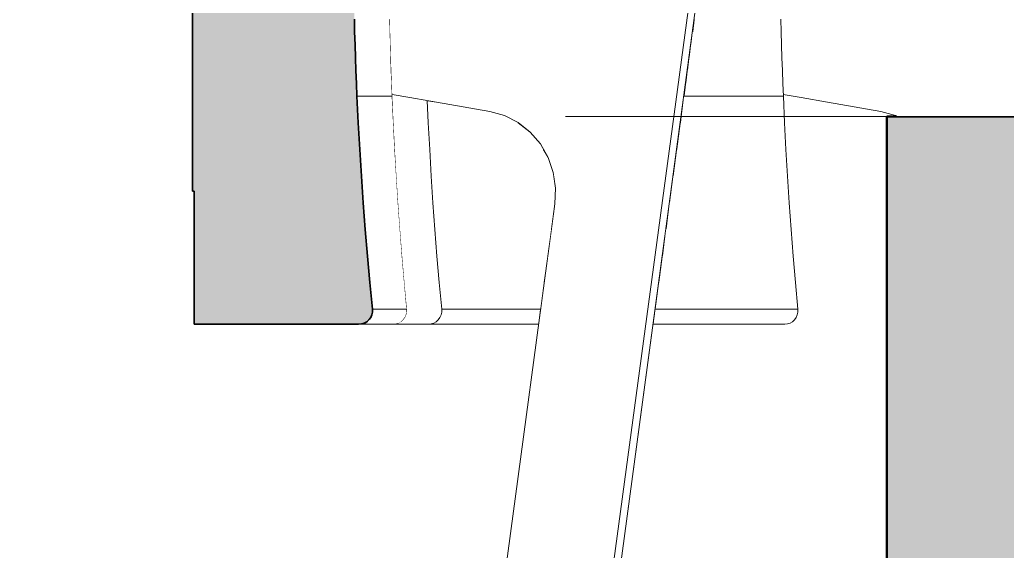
# Model space of a CAD drawing. Header units: millimetres. Extents: x -48147 to 1422273, y -494195 to 18123.
# Drawn here: x 1401672.9 to 1402032.3, y -485303.4 to -485109.8 of the extents above; entities that cross this region are included whole.
import ezdxf

# ---------------------------------------------------------------- set-up
doc = ezdxf.new("R2010")
doc.units = ezdxf.units.MM
doc.header["$MEASUREMENT"] = 0
doc.linetypes.add('Dashed', pattern=[2822.222233, 1411.111116, -1411.111116])
doc.linetypes.add('Wipeout_Contour', pattern=[1000, 0, -1000])
for name, color, linetype, lineweight, true_color in [('0_Pen_No__105', 7, 'Continuous', 15, 0xa6a6a6), ('New_A-20-M_Floor_Slab_Pen_No__107', 7, 'Continuous', 15, 0xa6a6a6), ('New_A-20-M_Floor_Slab_Pen_No__27', 7, 'Continuous', 50, 0x2a2a2a), ('New_A-35-M_FFE_Fixed_Pen_No__104', 7, 'Continuous', 15, 0xa6a6a6), ('New_A-35-M_FFE_Fixed_Pen_No__44', 7, 'Continuous', 35, 0x444444)]:
    doc.layers.add(name, color=color, linetype=linetype, lineweight=lineweight, true_color=true_color)
for name, color, linetype in [('A-95-P_Drawing', 7, 'Continuous'), ('New_A-20-M_Floor_Slab', 7, 'Continuous'), ('New_A-25-M_Wall_Int', 7, 'Continuous'), ('New_A-35-M_FFE_Fixed', 7, 'Continuous')]:
    doc.layers.add(name, color=color, linetype=linetype)
doc.layers.add('New_A-20-M_Floor_Slab_Pen_No__87', color=8, linetype='Continuous', lineweight=20)
doc.layers.add('New_A-35-M_FFE_Fixed_Pen_No__1', color=7, linetype='Continuous', lineweight=13)

# ---------------------------------------------------------------- blocks, each defined once
blk = doc.blocks.new('Section Elem_178_2', base_point=(1383917.51, -489195.03))
at = {"color": 254, "linetype": 'Wipeout_Contour', "lineweight": 0, "ltscale": 686134718.3128886}
blk.add_wipeout([(1398312.69, -482156.02), (1398312.69, -485602.85), (1398646.03, -485602.85), (1398646.03, -485627.85), (1398370.74, -485627.85), (1398370.74, -485628.94), (1398370.65, -485629.88), (1398370.4, -485630.79), (1398369.98, -485631.63), (1398369.42, -485632.38), (1398368.73, -485633), (1398367.94, -485633.47), (1398367.08, -485633.79), (1398366.18, -485633.93), (1398357.96, -485635.14), (1398350.07, -485637.8), (1398342.73, -485641.81), (1398336.16, -485647.06), (1398330.56, -485653.4), (1398326.09, -485660.64), (1398322.88, -485668.56), (1398321.03, -485676.94), (1398312.69, -485738.81), (1398312.69, -486491.53), (1399069.03, -486491.53), (1399069.03, -486491.28), (1399052.63, -486491.28), (1399052.63, -486490.78), (1398809.63, -486490.78), (1398809.63, -486480.78), (1398833.35, -486480.78), (1398833.35, -486479.78), (1398833.44, -486478.81), (1398833.71, -486477.87), (1398834.16, -486477), (1398834.76, -486476.25), (1398835.49, -486475.62), (1398836.33, -486475.16), (1398837.23, -486474.88), (1398838.18, -486474.78), (1398841.47, -486474.78), (1398851.79, -486473.82), (1398861.77, -486470.98), (1398871.12, -486466.33), (1398875.33, -486463.17), (1398879.81, -486460.05), (1398887.5, -486452.31), (1398893.64, -486443.37), (1398898.04, -486433.52), (1398900.55, -486423.08), (1398913.97, -486330.23), (1398913.97, -486480.78), (1398975.7, -486480.78), (1398975.7, -486479.78), (1398975.79, -486478.81), (1398976.06, -486477.87), (1398976.51, -486477), (1398977.11, -486476.25), (1398977.84, -486475.62), (1398978.68, -486475.16), (1398979.58, -486474.88), (1398980.53, -486474.78), (1398983.82, -486474.78), (1398994.14, -486473.82), (1399004.13, -486470.98), (1399013.47, -486466.33), (1399021.86, -486460.05), (1399029.04, -486452.31), (1399034.77, -486443.37), (1399038.87, -486433.52), (1399041.22, -486423.08), (1399052.63, -486338.43), (1399052.63, -486322.28), (1399054.81, -486322.28), (1399069.03, -486216.78), (1399069.03, -486171.6), (1399067.32, -486168.59), (1399063.63, -486164.29), (1399059.22, -486160.79), (1399054.25, -486158.23), (1399048.9, -486156.7), (1399039.21, -486155.06), (1399029.53, -486153.39), (1399019.85, -486151.68), (1399013.38, -486150.52), (1399013.41, -486151.17), (1399013.84, -486160.89), (1399014.34, -486170.6), (1399014.91, -486180.3), (1399015.54, -486190.01), (1399016.23, -486199.7), (1399016.99, -486209.4), (1399017.82, -486219.08), (1399018.71, -486228.77), (1399018.7, -486229.81), (1399018.49, -486230.82), (1399018.08, -486231.77), (1399017.48, -486232.61), (1399016.73, -486233.31), (1399015.86, -486233.83), (1399014.9, -486234.15), (1399013.9, -486234.26), (1398828.4, -486234.26), (1398828.41, -486185.76), (1398827.92, -486185.76), (1398827.92, -486142.42), (1398824.19, -486141.75), (1398815.14, -486137.29), (1398811.12, -486132.97), (1398810.25, -486132.37), (1398809.55, -486131.28), (1398808.19, -486129.82), (1398807.43, -486127.99), (1398804.74, -486123.83), (1398802.81, -486113.76), (1398804.74, -486103.68), (1398806.58, -486100.84), (1398806.82, -486100.06), (1398808.45, -486097.95), (1398810.25, -486095.15), (1398810.99, -486094.64), (1398813.06, -486091.94), (1398821.66, -486086.61), (1398827.92, -486085.43), (1398827.92, -486041.76), (1398828.43, -486041.76), (1398828.43, -485885.38), (1398819.96, -485809.51), (1398819.81, -485806.81), (1398820.14, -485804.13), (1398820.92, -485801.55), (1398822.13, -485799.16), (1398823.74, -485797.04), (1398825.69, -485795.24), (1398827.93, -485793.84), (1398830.36, -485792.88), (1398865.72, -485782.56), (1398868.59, -485782.03), (1398932.82, -485782.03), (1398936.03, -485773.03), (1398940.63, -485758.09), (1398944.56, -485742.96), (1398947.83, -485727.69), (1398950.42, -485712.3), (1399012.35, -485287.89), (1399012.59, -485286.94), (1399013.01, -485286.05), (1399013.61, -485285.26), (1399014.35, -485284.59), (1399015.22, -485284.08), (1399016.17, -485283.74), (1399017.18, -485283.59), (1399043.62, -485283.59), (1399043.62, -485264.85), (1399625.18, -485264.85), (1399625.18, -485289.85), (1399349.89, -485289.85), (1399349.89, -485290.94), (1399349.8, -485291.88), (1399349.54, -485292.79), (1399349.13, -485293.63), (1399348.57, -485294.37), (1399347.88, -485295), (1399347.09, -485295.47), (1399346.23, -485295.79), (1399345.33, -485295.93), (1399337.11, -485297.14), (1399329.21, -485299.8), (1399321.87, -485303.81), (1399315.31, -485309.06), (1399309.7, -485315.4), (1399305.23, -485322.64), (1399302.03, -485330.56), (1399300.18, -485338.94), (1399190.34, -486153.53), (1400042.19, -486153.53), (1400042.19, -486153.28), (1400025.79, -486153.28), (1400025.79, -486152.78), (1399786.57, -486152.78), (1399786.57, -486142.78), (1399812.49, -486142.78), (1399812.49, -486141.78), (1399812.58, -486140.81), (1399812.86, -486139.87), (1399813.3, -486139), (1399813.91, -486138.25), (1399814.64, -486137.62), (1399815.47, -486137.16), (1399816.38, -486136.88), (1399817.32, -486136.78), (1399820.61, -486136.78), (1399830.93, -486135.82), (1399840.92, -486132.98), (1399850.26, -486128.33), (1399858.65, -486122.05), (1399865.83, -486114.31), (1399871.56, -486105.37), (1399875.67, -486095.52), (1399878.01, -486085.08), (1399903.47, -485896.26), (1399790.01, -485896.26), (1399790.02, -485847.76), (1399789.49, -485847.76), (1399789.49, -485794.43), (1399789.4, -485794.37), (1399788.7, -485793.28), (1399787.34, -485791.82), (1399786.58, -485789.99), (1399783.89, -485785.83), (1399781.95, -485775.76), (1399783.89, -485765.68), (1399785.73, -485762.84), (1399785.97, -485762.06), (1399787.59, -485759.95), (1399789.4, -485757.15), (1399789.49, -485757.08), (1399789.49, -485703.76), (1399790.04, -485703.76), (1399790.04, -485547.38), (1399780.96, -485471.51), (1399780.8, -485468.81), (1399781.15, -485466.13), (1399781.99, -485463.55), (1399783.29, -485461.16), (1399785.01, -485459.04), (1399787.11, -485457.24), (1399789.5, -485455.84), (1399792.11, -485454.88), (1399830.01, -485444.56), (1399833.08, -485444.03), (1399835.05, -485444.03), (1399837.96, -485444.11), (1399840.8, -485444.8), (1399842.03, -485445.38), (1399844.87, -485444.56), (1399847.74, -485444.03), (1399905.98, -485444.03), (1399909.19, -485435.03), (1399913.79, -485420.09), (1399917.72, -485404.96), (1399920.99, -485389.69), (1399923.58, -485374.3), (1399985.51, -484949.89), (1399985.74, -484948.94), (1399986.17, -484948.05), (1399986.77, -484947.26), (1399987.51, -484946.59), (1399988.38, -484946.08), (1399989.33, -484945.74), (1399990.34, -484945.59), (1400016.78, -484945.59), (1400016.78, -484926.85), (1400604.32, -484926.85), (1400604.32, -484951.85), (1400329.03, -484951.85), (1400329.03, -484952.94), (1400328.95, -484953.88), (1400328.69, -484954.79), (1400328.27, -484955.63), (1400327.71, -484956.37), (1400327.02, -484957), (1400326.24, -484957.47), (1400325.37, -484957.79), (1400324.47, -484957.93), (1400316.25, -484959.14), (1400308.36, -484961.8), (1400301.02, -484965.81), (1400294.45, -484971.06), (1400288.85, -484977.4), (1400284.38, -484984.64), (1400281.17, -484992.56), (1400279.32, -485000.94), (1400169.48, -485815.53), (1401015.35, -485815.53), (1401015.35, -485815.28), (1400998.95, -485815.28), (1400998.95, -485814.78), (1400765.72, -485814.78), (1400765.72, -485804.78), (1400791.64, -485804.78), (1400791.64, -485803.78), (1400791.73, -485802.81), (1400792, -485801.87), (1400792.45, -485801), (1400793.05, -485800.25), (1400793.78, -485799.62), (1400794.62, -485799.16), (1400795.52, -485798.88), (1400796.47, -485798.78), (1400799.76, -485798.78), (1400810.08, -485797.82), (1400820.07, -485794.98), (1400829.41, -485790.33), (1400837.8, -485784.05), (1400844.98, -485776.31), (1400850.71, -485767.37), (1400854.81, -485757.52), (1400857.16, -485747.08), (1400882.62, -485558.26), (1400763.17, -485558.26), (1400763.18, -485509.76), (1400762.65, -485509.76), (1400762.65, -485445.84), (1400761.1, -485437.76), (1400762.65, -485429.67), (1400762.65, -485365.76), (1400763.2, -485365.76), (1400763.2, -485209.38), (1400754.12, -485133.51), (1400753.96, -485130.81), (1400754.31, -485128.13), (1400755.15, -485125.55), (1400756.45, -485123.16), (1400758.17, -485121.04), (1400760.27, -485119.24), (1400762.66, -485117.84), (1400765.27, -485116.88), (1400803.17, -485106.56), (1400806.24, -485106.03), (1400814.2, -485106.03), (1400817.11, -485106.11), (1400819.95, -485106.8), (1400821.18, -485107.38), (1400824.01, -485106.56), (1400826.88, -485106.03), (1400879.14, -485106.03), (1400882.35, -485097.03), (1400886.94, -485082.09), (1400890.88, -485066.96), (1400894.15, -485051.69), (1400896.74, -485036.3), (1400958.67, -484611.89), (1400958.9, -484610.94), (1400959.33, -484610.05), (1400959.93, -484609.26), (1400960.67, -484608.59), (1400961.54, -484608.08), (1400962.49, -484607.74), (1400963.49, -484607.59), (1400989.94, -484607.59), (1400989.94, -484588.85), (1401583.47, -484588.85), (1401583.47, -484613.85), (1401308.18, -484613.85), (1401308.18, -484614.94), (1401308.09, -484615.88), (1401307.84, -484616.79), (1401307.42, -484617.63), (1401306.86, -484618.38), (1401306.17, -484619), (1401305.38, -484619.47), (1401304.52, -484619.79), (1401303.62, -484619.93), (1401295.4, -484621.14), (1401287.5, -484623.8), (1401280.17, -484627.81), (1401273.6, -484633.06), (1401268, -484639.4), (1401263.52, -484646.64), (1401260.32, -484654.56), (1401258.47, -484662.94), (1401148.63, -485477.53), (1401988.51, -485477.53), (1401988.51, -485477.28), (1401744.99, -485477.28), (1401744.99, -485467.28), (1401770.78, -485467.28), (1401770.78, -485466.28), (1401770.87, -485465.31), (1401771.15, -485464.37), (1401771.6, -485463.5), (1401772.2, -485462.75), (1401772.93, -485462.12), (1401773.76, -485461.66), (1401774.67, -485461.38), (1401775.61, -485461.28), (1401778.9, -485461.28), (1401789.22, -485460.32), (1401799.21, -485457.48), (1401808.55, -485452.83), (1401816.94, -485446.55), (1401824.12, -485438.81), (1401829.85, -485429.87), (1401833.96, -485420.02), (1401836.3, -485409.58), (1401861.76, -485220.76), (1401736.33, -485220.76), (1401736.34, -485172.26), (1401735.81, -485172.26), (1401735.81, -485028.26), (1401736.36, -485028.26), (1401736.36, -484871.88), (1401727.28, -484796.01), (1401727.12, -484793.31), (1401727.47, -484790.63), (1401728.31, -484788.05), (1401729.61, -484785.66), (1401731.33, -484783.54), (1401733.43, -484781.74), (1401735.82, -484780.34), (1401738.43, -484779.38), (1401776.33, -484769.05), (1401779.4, -484768.53), (1401793.34, -484768.53), (1401796.26, -484768.61), (1401799.09, -484769.3), (1401800.32, -484769.88), (1401803.16, -484769.05), (1401806.03, -484768.53), (1401852.71, -484768.53), (1401855.87, -484759.62), (1401860.46, -484744.67), (1401864.38, -484729.55), (1401867.64, -484714.28), (1401870.22, -484698.88), (1401874.23, -484671.23), (1401874.25, -484671.23), (1401879.3, -484636.29), (1401879.57, -484635.32), (1401880.02, -484634.42), (1401880.65, -484633.63), (1401881.42, -484632.96), (1401882.32, -484632.46), (1401883.3, -484632.13), (1401884.33, -484632), (1402039.93, -484632), (1402040.9, -484632.06), (1402083.95, -484638.28), (1402102.05, -484638.28), (1402106.15, -484638.74), (1402110.06, -484640.08), (1402113.6, -484642.25), (1402116.63, -484645.15), (1402118.98, -484648.65), (1402120.57, -484652.59), (1402121.32, -484656.78), (1402121.18, -484661.05), (1402055.92, -485145.03), (1402222.11, -485145.03), (1402222.11, -485144.53), (1402422.11, -485144.53), (1402422.11, -485145.03), (1402672.11, -485145.03), (1402672.11, -482687.03), (1403748.83, -482687.03), (1403748.83, -481849.43), (1398312.69, -481849.43), (1398312.69, -482067.5), (1402542.21, -481857.68), (1402703.38, -481859.82), (1402707.53, -481859.91), (1402709.67, -481860.41), (1402713.34, -481934.3), (1402709.24, -481935.11), (1402699.04, -481936.19), (1402683.03, -481937.53), (1402661.71, -481939.07), (1402635.73, -481940.78), (1402605.87, -481942.59), (1402573.04, -481944.46), (1402538.24, -481946.33), (1402514, -481947.55)], dxfattribs=at).dxf.layer = 'New_A-25-M_Wall_Int'
at = {"color": 254, "linetype": 'Wipeout_Contour', "lineweight": 0, "ltscale": 63793019.31363827}
blk.add_wipeout([(1401878.28, -485415.03), (1401880.14, -485425.52), (1401884.11, -485435.36), (1401890, -485444.1), (1401897.55, -485451.35), (1401906.42, -485456.78), (1401916.19, -485460.14), (1401924.07, -485461.02), (1401931.57, -485460.32), (1401941.56, -485457.48), (1401950.9, -485452.83), (1401959.3, -485446.55), (1401966.47, -485438.81), (1401972.11, -485430.03), (1401972.11, -485308.28), (1401988.51, -485308.28), (1401988.51, -485145.03), (1401992.27, -485145.03), (1401991.69, -485144.73), (1401986.33, -485143.2), (1401976.65, -485141.56), (1401966.96, -485139.89), (1401957.29, -485138.18), (1401950.82, -485137.02), (1401950.84, -485137.67), (1401951.28, -485147.39), (1401951.78, -485157.1), (1401952.34, -485166.8), (1401952.97, -485176.51), (1401953.67, -485186.2), (1401954.43, -485195.9), (1401955.26, -485205.58), (1401956.15, -485215.27), (1401956.14, -485216.31), (1401955.93, -485217.32), (1401955.51, -485218.27), (1401954.92, -485219.11), (1401954.17, -485219.81), (1401953.3, -485220.33), (1401952.34, -485220.65), (1401951.34, -485220.76), (1401903.36, -485220.76), (1401878.6, -485404.37)], dxfattribs=at).dxf.layer = 'New_A-25-M_Wall_Int'
blk = doc.blocks.new('Section Elem_186_2', base_point=(1383917.51, -489195.03))
at = {"layer": 'New_A-20-M_Floor_Slab_Pen_No__27', "linetype": 'Continuous'}
for p, q in [((1401988.51, -485145.03), (1401988.51, -485477.53)), ((1402195.57, -485145.03), (1401988.51, -485145.03))]:
    blk.add_line(p, q, dxfattribs=at)
at = {"color": 254, "linetype": 'Wipeout_Contour', "lineweight": 0, "ltscale": 5935419.589949631}
blk.add_wipeout([(1402195.78, -485445.03), (1402195.57, -485445.03), (1402195.57, -485477.53), (1402195.78, -485477.53)], dxfattribs=at).dxf.layer = 'New_A-20-M_Floor_Slab'
at = {"layer": 'New_A-20-M_Floor_Slab_Pen_No__107', "linetype": 'Continuous', "lineweight": 0, "true_color": 0x535353}
blk.add_hatch(color=251, dxfattribs=at).paths.add_polyline_path([(1401988.51, -485145.03), (1401988.51, -485477.53), (1402195.57, -485477.53), (1402195.57, -485145.03)])
at = {"layer": 'New_A-20-M_Floor_Slab_Pen_No__27', "linetype": 'Continuous'}
blk.add_line((1402195.57, -485445.03), (1402195.57, -485477.53), dxfattribs=at)
at = {"layer": 'New_A-20-M_Floor_Slab_Pen_No__27', "linetype": 'Continuous', "flags": 128}
blk.add_lwpolyline([(1402195.57, -485145.03), (1402195.57, -485170.03), (1402195.57, -485445.03)], dxfattribs=at)
at = {"layer": 'New_A-20-M_Floor_Slab_Pen_No__87', "linetype": 'Continuous'}
blk.add_line((1402195.57, -485477.53), (1402195.78, -485477.53), dxfattribs=at)
blk = doc.blocks.new('Section Elem_194_2', base_point=(1383917.51, -489195.03))
at = {"layer": 'New_A-35-M_FFE_Fixed_Pen_No__44', "linetype": 'Continuous'}
for q in [(1401735.81, -485172.26), (1401736.33, -485220.76)]:
    blk.add_line((1401736.34, -485172.26), q, dxfattribs=at)
at = {"layer": 'New_A-35-M_FFE_Fixed_Pen_No__44', "linetype": 'Continuous', "flags": 128}
blk.add_lwpolyline([(1401735.81, -485028.26), (1401735.81, -485160.26), (1401735.81, -485172.26)], dxfattribs=at)
at = {"color": 254, "linetype": 'Wipeout_Contour', "lineweight": 0, "ltscale": 5933515.560739329}
blk.add_wipeout([(1401808.49, -485137.67), (1401795.64, -485137.67), (1401796.1, -485147.39), (1401808.93, -485147.39)], dxfattribs=at).dxf.layer = 'New_A-35-M_FFE_Fixed'
at = {"color": 254, "linetype": 'Wipeout_Contour', "lineweight": 0, "ltscale": 5933622.558658238}
blk.add_wipeout([(1401812.91, -485205.58), (1401800.37, -485205.58), (1401801.32, -485215.27), (1401813.8, -485215.27)], dxfattribs=at).dxf.layer = 'New_A-35-M_FFE_Fixed'
at = {"color": 254, "linetype": 'Wipeout_Contour', "lineweight": 0, "ltscale": 5933627.472115315}
blk.add_wipeout([(1401799.2, -485219.81), (1401798.27, -485220.33), (1401810.95, -485220.33), (1401811.82, -485219.81)], dxfattribs=at).dxf.layer = 'New_A-35-M_FFE_Fixed'
at = {"color": 254, "linetype": 'Wipeout_Contour', "lineweight": 0, "ltscale": 5933504.933530549}
blk.add_wipeout([(1401808.31, -485133), (1401795.44, -485133), (1401795.64, -485137.67), (1401808.49, -485137.67)], dxfattribs=at).dxf.layer = 'New_A-35-M_FFE_Fixed'
at = {"color": 254, "linetype": 'Wipeout_Contour', "lineweight": 0, "ltscale": 5933606.528673434}
blk.add_wipeout([(1401812.08, -485195.9), (1401799.48, -485195.9), (1401800.37, -485205.58), (1401812.91, -485205.58)], dxfattribs=at).dxf.layer = 'New_A-35-M_FFE_Fixed'
at = {"color": 254, "linetype": 'Wipeout_Contour', "lineweight": 0, "ltscale": 5933632.224462652}
blk.add_wipeout([(1401801.32, -485216.31), (1401801.09, -485217.32), (1401813.58, -485217.32), (1401813.79, -485216.31)], dxfattribs=at).dxf.layer = 'New_A-35-M_FFE_Fixed'
at = {"color": 254, "linetype": 'Wipeout_Contour', "lineweight": 0, "ltscale": 5933624.439827612}
blk.add_wipeout([(1401798.27, -485220.33), (1401797.24, -485220.65), (1401809.99, -485220.65), (1401810.95, -485220.33)], dxfattribs=at).dxf.layer = 'New_A-35-M_FFE_Fixed'
at = {"color": 254, "linetype": 'Wipeout_Contour', "lineweight": 0, "ltscale": 5933498.117841047}
blk.add_wipeout([(1401795.25, -485128.32), (1401795.44, -485133), (1401808.31, -485133), (1401808.13, -485128.32)], dxfattribs=at).dxf.layer = 'New_A-35-M_FFE_Fixed'
at = {"color": 254, "linetype": 'Wipeout_Contour', "lineweight": 0, "ltscale": 5933590.745624807}
blk.add_wipeout([(1401811.32, -485186.2), (1401798.67, -485186.2), (1401799.48, -485195.9), (1401812.08, -485195.9)], dxfattribs=at).dxf.layer = 'New_A-35-M_FFE_Fixed'
at = {"color": 254, "linetype": 'Wipeout_Contour', "lineweight": 0, "ltscale": 5933632.28218184}
blk.add_wipeout([(1401800.64, -485218.27), (1401813.16, -485218.27), (1401813.58, -485217.32), (1401801.09, -485217.32)], dxfattribs=at).dxf.layer = 'New_A-35-M_FFE_Fixed'
at = {"color": 254, "linetype": 'Wipeout_Contour', "lineweight": 0, "ltscale": 5933620.888001988}
blk.add_wipeout([(1401796.17, -485220.76), (1401808.99, -485220.76), (1401809.99, -485220.65), (1401797.24, -485220.65)], dxfattribs=at).dxf.layer = 'New_A-35-M_FFE_Fixed'
at = {"color": 254, "linetype": 'Wipeout_Contour', "lineweight": 0, "ltscale": 5933491.360537678}
blk.add_wipeout([(1401807.98, -485123.65), (1401795.09, -485123.65), (1401795.25, -485128.32), (1401808.13, -485128.32)], dxfattribs=at).dxf.layer = 'New_A-35-M_FFE_Fixed'
at = {"color": 254, "linetype": 'Wipeout_Contour', "lineweight": 0, "ltscale": 5933575.210276463}
blk.add_wipeout([(1401810.62, -485176.51), (1401797.92, -485176.51), (1401798.67, -485186.2), (1401811.32, -485186.2)], dxfattribs=at).dxf.layer = 'New_A-35-M_FFE_Fixed'
at = {"color": 254, "linetype": 'Wipeout_Contour', "lineweight": 0, "ltscale": 5933631.309566324}
blk.add_wipeout([(1401801.32, -485215.27), (1401801.32, -485216.31), (1401813.79, -485216.31), (1401813.8, -485215.27)], dxfattribs=at).dxf.layer = 'New_A-35-M_FFE_Fixed'
at = {"color": 254, "linetype": 'Wipeout_Contour', "lineweight": 0, "ltscale": 5933629.853338324}
blk.add_wipeout([(1401799.2, -485219.81), (1401811.82, -485219.81), (1401812.57, -485219.11), (1401800.01, -485219.11)], dxfattribs=at).dxf.layer = 'New_A-35-M_FFE_Fixed'
at = {"color": 254, "linetype": 'Wipeout_Contour', "lineweight": 0, "ltscale": 5933484.661695611}
blk.add_wipeout([(1401794.94, -485118.97), (1401795.09, -485123.65), (1401807.98, -485123.65), (1401807.84, -485118.97)], dxfattribs=at).dxf.layer = 'New_A-35-M_FFE_Fixed'
at = {"color": 254, "linetype": 'Wipeout_Contour', "lineweight": 0, "ltscale": 5933559.923379691}
blk.add_wipeout([(1401797.25, -485166.8), (1401797.92, -485176.51), (1401810.62, -485176.51), (1401809.99, -485166.8)], dxfattribs=at).dxf.layer = 'New_A-35-M_FFE_Fixed'
at = {"color": 254, "linetype": 'Wipeout_Contour', "lineweight": 0, "ltscale": 5933631.480213993}
blk.add_wipeout([(1401800.01, -485219.11), (1401812.57, -485219.11), (1401813.16, -485218.27), (1401800.64, -485218.27)], dxfattribs=at).dxf.layer = 'New_A-35-M_FFE_Fixed'
at = {"color": 254, "linetype": 'Wipeout_Contour', "lineweight": 0, "ltscale": 5933478.021390366}
blk.add_wipeout([(1401794.8, -485114.29), (1401794.94, -485118.97), (1401807.84, -485118.97), (1401807.71, -485114.29)], dxfattribs=at).dxf.layer = 'New_A-35-M_FFE_Fixed'
at = {"color": 254, "linetype": 'Wipeout_Contour', "lineweight": 0, "ltscale": 5933544.885675033}
blk.add_wipeout([(1401809.43, -485157.1), (1401796.64, -485157.1), (1401797.25, -485166.8), (1401809.99, -485166.8)], dxfattribs=at).dxf.layer = 'New_A-35-M_FFE_Fixed'
at = {"color": 254, "linetype": 'Wipeout_Contour', "lineweight": 0, "ltscale": 5933471.439696349}
blk.add_wipeout([(1401794.68, -485109.61), (1401794.8, -485114.29), (1401807.71, -485114.29), (1401807.6, -485109.61)], dxfattribs=at).dxf.layer = 'New_A-35-M_FFE_Fixed'
at = {"color": 254, "linetype": 'Wipeout_Contour', "lineweight": 0, "ltscale": 5933530.097889543}
blk.add_wipeout([(1401796.1, -485147.39), (1401796.64, -485157.1), (1401809.43, -485157.1), (1401808.93, -485147.39)], dxfattribs=at).dxf.layer = 'New_A-35-M_FFE_Fixed'
at = {"color": 254, "linetype": 'Wipeout_Contour', "lineweight": 0, "ltscale": 91974912.7988609}
blk.add_wipeout([(1401807.25, -485078.51), (1401807.26, -485082.13), (1401807.27, -485084.44), (1401820.25, -485087.11), (1401820.25, -485139.12), (1401824.61, -485139.89), (1401834.29, -485141.56), (1401843.98, -485143.2), (1401849.34, -485144.73), (1401854.31, -485147.29), (1401858.72, -485150.79), (1401862.4, -485155.09), (1401865.23, -485160.04), (1401867.09, -485165.46), (1401867.91, -485171.15), (1401867.68, -485176.9), (1401836.3, -485409.58), (1401833.96, -485420.02), (1401829.85, -485429.87), (1401824.12, -485438.81), (1401820.25, -485442.99), (1401820.25, -485467.28), (1401930.16, -485467.28), (1401930.16, -485466.28), (1401930.07, -485465.31), (1401929.79, -485464.37), (1401929.35, -485463.5), (1401928.75, -485462.75), (1401928.01, -485462.12), (1401927.18, -485461.66), (1401926.27, -485461.38), (1401925.33, -485461.28), (1401923.85, -485461.28), (1401913.61, -485460.14), (1401903.83, -485456.78), (1401894.96, -485451.35), (1401887.41, -485444.1), (1401881.52, -485435.36), (1401877.55, -485425.52), (1401875.69, -485415.03), (1401876.02, -485404.37), (1401976.25, -484661.05), (1401976.38, -484656.78), (1401975.63, -484652.59), (1401974.04, -484648.65), (1401971.69, -484645.15), (1401968.67, -484642.25), (1401965.12, -484640.08), (1401961.21, -484638.74), (1401957.11, -484638.28), (1401940.3, -484638.28), (1401885.41, -485045.4), (1401884.23, -485050.63), (1401882.18, -485055.55), (1401879.32, -485060.02), (1401875.73, -485063.89), (1401871.53, -485067.03), (1401866.86, -485069.35), (1401861.87, -485070.78), (1401856.71, -485071.26), (1401807.26, -485071.26), (1401807.25, -485074.88)], dxfattribs=at).dxf.layer = 'New_A-35-M_FFE_Fixed'
at = {"layer": 'New_A-35-M_FFE_Fixed_Pen_No__104', "linetype": 'Continuous'}
blk.add_hatch(color=256, dxfattribs=at).paths.add_polyline_path([(1401800.64, -485218.27), (1401801.09, -485217.32), (1401801.32, -485216.31), (1401801.32, -485215.27), (1401800.37, -485205.58), (1401799.48, -485195.9), (1401798.67, -485186.2), (1401797.92, -485176.51), (1401797.25, -485166.8), (1401796.64, -485157.1), (1401796.1, -485147.39), (1401795.64, -485137.67), (1401795.44, -485133), (1401795.25, -485128.32), (1401795.09, -485123.65), (1401794.94, -485118.97), (1401794.8, -485114.29), (1401794.68, -485109.61), (1401794.58, -485104.94), (1401794.49, -485100.26), (1401794.44, -485096.63), (1401794.39, -485093.01), (1401794.36, -485089.38), (1401794.33, -485085.76), (1401794.31, -485082.13), (1401794.31, -485078.51), (1401794.31, -485074.88), (1401794.32, -485071.26), (1401794.55, -485051.79), (1401795.07, -485032.32), (1401795.86, -485012.86), (1401796.93, -484993.42), (1401798.29, -484973.99), (1401799.92, -484954.58), (1401801.83, -484935.2), (1401804.02, -484915.84), (1401805.68, -484898.82), (1401806.57, -484881.74), (1401806.68, -484864.65), (1401806.01, -484847.56), (1401804.57, -484830.53), (1401802.36, -484813.56), (1401799.38, -484796.71), (1401795.64, -484780), (1401794.62, -484777.15), (1401793.02, -484774.56), (1401790.92, -484772.33), (1401788.4, -484770.55), (1401785.56, -484769.3), (1401782.52, -484768.61), (1401779.4, -484768.53), (1401776.33, -484769.06), (1401738.43, -484779.38), (1401735.82, -484780.34), (1401733.43, -484781.74), (1401731.33, -484783.54), (1401729.61, -484785.66), (1401728.31, -484788.05), (1401727.47, -484790.63), (1401727.12, -484793.31), (1401727.28, -484796.01), (1401736.36, -484871.88), (1401736.36, -485028.26), (1401735.81, -485028.26), (1401735.81, -485160.26), (1401735.81, -485172.26), (1401736.34, -485172.26), (1401736.33, -485220.76), (1401742.54, -485220.76), (1401754.96, -485220.76), (1401796.17, -485220.76), (1401797.24, -485220.65), (1401798.27, -485220.33), (1401799.2, -485219.81), (1401800.01, -485219.11)])
at = {"layer": 'New_A-35-M_FFE_Fixed_Pen_No__1', "linetype": 'Continuous'}
for p, q in [((1401807.6, -485109.61), (1401807.71, -485114.29)), ((1401807.71, -485114.29), (1401807.84, -485118.97)), ((1401807.84, -485118.97), (1401807.98, -485123.65)), ((1401807.98, -485123.65), (1401808.13, -485128.32)), ((1401808.13, -485128.32), (1401808.31, -485133)), ((1401808.31, -485133), (1401808.49, -485137.67)), ((1401795.64, -485137.67), (1401808.49, -485137.67)), ((1401808.49, -485137.67), (1401808.93, -485147.39)), ((1401808.93, -485147.39), (1401809.43, -485157.1)), ((1401809.43, -485157.1), (1401809.99, -485166.8)), ((1401809.99, -485166.8), (1401810.62, -485176.51)), ((1401810.62, -485176.51), (1401811.32, -485186.2)), ((1401811.32, -485186.2), (1401812.08, -485195.9)), ((1401812.08, -485195.9), (1401812.91, -485205.58)), ((1401812.91, -485205.58), (1401813.8, -485215.27)), ((1401801.32, -485215.27), (1401813.8, -485215.27)), ((1401813.58, -485217.32), (1401813.16, -485218.27)), ((1401813.79, -485216.31), (1401813.58, -485217.32)), ((1401813.8, -485215.27), (1401813.79, -485216.31)), ((1401796.17, -485220.76), (1401808.99, -485220.76)), ((1401809.99, -485220.65), (1401808.99, -485220.76)), ((1401810.95, -485220.33), (1401809.99, -485220.65)), ((1401811.82, -485219.81), (1401810.95, -485220.33)), ((1401812.57, -485219.11), (1401811.82, -485219.81)), ((1401813.16, -485218.27), (1401812.57, -485219.11))]:
    blk.add_line(p, q, dxfattribs=at)
at = {"layer": 'New_A-35-M_FFE_Fixed_Pen_No__44', "linetype": 'Continuous', "flags": 128}
blk.add_lwpolyline([(1401736.33, -485220.76), (1401742.54, -485220.76), (1401754.96, -485220.76), (1401796.17, -485220.76), (1401797.24, -485220.65), (1401798.27, -485220.33), (1401799.2, -485219.81), (1401800.01, -485219.11), (1401800.64, -485218.27), (1401801.09, -485217.32), (1401801.32, -485216.31), (1401801.32, -485215.27), (1401800.37, -485205.58), (1401799.48, -485195.9), (1401798.67, -485186.2), (1401797.92, -485176.51), (1401797.25, -485166.8), (1401796.64, -485157.1), (1401796.1, -485147.39), (1401795.64, -485137.67), (1401795.44, -485133), (1401795.25, -485128.32), (1401795.09, -485123.65), (1401794.94, -485118.97), (1401794.8, -485114.29), (1401794.68, -485109.61)], dxfattribs=at)
blk = doc.blocks.new('Section Elem_195_2', base_point=(1383917.51, -489195.03))
at = {"color": 254, "linetype": 'Wipeout_Contour', "lineweight": 0, "ltscale": 5934007.685415363}
blk.add_wipeout([(1401913.26, -485147.39), (1401951.28, -485147.39), (1401950.84, -485137.67), (1401914.56, -485137.67)], dxfattribs=at).dxf.layer = 'New_A-35-M_FFE_Fixed'
at = {"color": 254, "linetype": 'Wipeout_Contour', "lineweight": 0, "ltscale": 11867304.49407028}
blk.add_wipeout([(1401824.61, -485139.89), (1401821.25, -485139.3), (1401821.61, -485147.39), (1401854.43, -485147.39), (1401854.31, -485147.29), (1401849.34, -485144.73), (1401843.98, -485143.2), (1401834.29, -485141.56)], dxfattribs=at).dxf.layer = 'New_A-35-M_FFE_Fixed'
at = {"color": 254, "linetype": 'Wipeout_Contour', "lineweight": 0, "ltscale": 5933764.30929074}
blk.add_wipeout([(1401863.81, -485205.58), (1401825.59, -485205.58), (1401826.48, -485215.27), (1401862.5, -485215.27)], dxfattribs=at).dxf.layer = 'New_A-35-M_FFE_Fixed'
at = {"color": 254, "linetype": 'Wipeout_Contour', "lineweight": 0, "ltscale": 5934087.987907524}
blk.add_wipeout([(1401905.41, -485205.58), (1401904.1, -485215.27), (1401956.15, -485215.27), (1401955.26, -485205.58)], dxfattribs=at).dxf.layer = 'New_A-35-M_FFE_Fixed'
at = {"color": 254, "linetype": 'Wipeout_Contour', "lineweight": 0, "ltscale": 5933770.719998023}
blk.add_wipeout([(1401823.63, -485220.33), (1401861.82, -485220.33), (1401861.89, -485219.81), (1401824.5, -485219.81)], dxfattribs=at).dxf.layer = 'New_A-35-M_FFE_Fixed'
at = {"color": 254, "linetype": 'Wipeout_Contour', "lineweight": 0, "ltscale": 5934094.450409078}
blk.add_wipeout([(1401903.49, -485219.81), (1401903.42, -485220.33), (1401953.3, -485220.33), (1401954.17, -485219.81)], dxfattribs=at).dxf.layer = 'New_A-35-M_FFE_Fixed'
at = {"layer": 'New_A-35-M_FFE_Fixed_Pen_No__1', "linetype": 'Continuous'}
for p, q in [((1401834.29, -485141.56), (1401843.98, -485143.2)), ((1401843.98, -485143.2), (1401849.34, -485144.73))]:
    blk.add_line(p, q, dxfattribs=at)
at = {"color": 254, "linetype": 'Wipeout_Contour', "lineweight": 0, "ltscale": 5933999.530745428}
blk.add_wipeout([(1401914.56, -485137.67), (1401950.84, -485137.67), (1401950.66, -485133), (1401915.2, -485133)], dxfattribs=at).dxf.layer = 'New_A-35-M_FFE_Fixed'
at = {"color": 254, "linetype": 'Wipeout_Contour', "lineweight": 0, "ltscale": 5933752.486610072}
blk.add_wipeout([(1401824.76, -485195.9), (1401825.59, -485205.58), (1401863.81, -485205.58), (1401865.11, -485195.9)], dxfattribs=at).dxf.layer = 'New_A-35-M_FFE_Fixed'
at = {"color": 254, "linetype": 'Wipeout_Contour', "lineweight": 0, "ltscale": 5934076.163328658}
blk.add_wipeout([(1401906.71, -485195.9), (1401905.41, -485205.58), (1401955.26, -485205.58), (1401954.43, -485195.9)], dxfattribs=at).dxf.layer = 'New_A-35-M_FFE_Fixed'
at = {"color": 254, "linetype": 'Wipeout_Contour', "lineweight": 0, "ltscale": 5933771.657456408}
blk.add_wipeout([(1401826.47, -485216.31), (1401826.26, -485217.32), (1401862.22, -485217.32), (1401862.36, -485216.31)], dxfattribs=at).dxf.layer = 'New_A-35-M_FFE_Fixed'
at = {"color": 254, "linetype": 'Wipeout_Contour', "lineweight": 0, "ltscale": 5934095.35681594}
blk.add_wipeout([(1401903.82, -485217.32), (1401955.93, -485217.32), (1401956.14, -485216.31), (1401903.96, -485216.31)], dxfattribs=at).dxf.layer = 'New_A-35-M_FFE_Fixed'
at = {"color": 254, "linetype": 'Wipeout_Contour', "lineweight": 0, "ltscale": 5933769.43146687}
blk.add_wipeout([(1401823.63, -485220.33), (1401822.67, -485220.65), (1401861.78, -485220.65), (1401861.82, -485220.33)], dxfattribs=at).dxf.layer = 'New_A-35-M_FFE_Fixed'
at = {"color": 254, "linetype": 'Wipeout_Contour', "lineweight": 0, "ltscale": 5934093.16644026}
blk.add_wipeout([(1401903.38, -485220.65), (1401952.34, -485220.65), (1401953.3, -485220.33), (1401903.42, -485220.33)], dxfattribs=at).dxf.layer = 'New_A-35-M_FFE_Fixed'
at = {"color": 254, "linetype": 'Wipeout_Contour', "lineweight": 0, "ltscale": 5933994.268174951}
blk.add_wipeout([(1401915.2, -485133), (1401950.66, -485133), (1401950.49, -485128.32), (1401915.83, -485128.32)], dxfattribs=at).dxf.layer = 'New_A-35-M_FFE_Fixed'
at = {"color": 254, "linetype": 'Wipeout_Contour', "lineweight": 0, "ltscale": 5933740.780651771}
blk.add_wipeout([(1401866.42, -485186.2), (1401824, -485186.2), (1401824.76, -485195.9), (1401865.11, -485195.9)], dxfattribs=at).dxf.layer = 'New_A-35-M_FFE_Fixed'
at = {"color": 254, "linetype": 'Wipeout_Contour', "lineweight": 0, "ltscale": 5934064.455433887}
blk.add_wipeout([(1401908.02, -485186.2), (1401906.71, -485195.9), (1401954.43, -485195.9), (1401953.67, -485186.2)], dxfattribs=at).dxf.layer = 'New_A-35-M_FFE_Fixed'
at = {"color": 254, "linetype": 'Wipeout_Contour', "lineweight": 0, "ltscale": 5933772.095447213}
blk.add_wipeout([(1401825.85, -485218.27), (1401862.1, -485218.27), (1401862.22, -485217.32), (1401826.26, -485217.32)], dxfattribs=at).dxf.layer = 'New_A-35-M_FFE_Fixed'
at = {"color": 254, "linetype": 'Wipeout_Contour', "lineweight": 0, "ltscale": 5934095.80388486}
blk.add_wipeout([(1401903.7, -485218.27), (1401955.51, -485218.27), (1401955.93, -485217.32), (1401903.82, -485217.32)], dxfattribs=at).dxf.layer = 'New_A-35-M_FFE_Fixed'
at = {"color": 254, "linetype": 'Wipeout_Contour', "lineweight": 0, "ltscale": 5933767.806556297}
blk.add_wipeout([(1401822.67, -485220.65), (1401821.67, -485220.76), (1401861.76, -485220.76), (1401861.78, -485220.65)], dxfattribs=at).dxf.layer = 'New_A-35-M_FFE_Fixed'
at = {"color": 254, "linetype": 'Wipeout_Contour', "lineweight": 0, "ltscale": 5934091.544391409}
blk.add_wipeout([(1401903.36, -485220.76), (1401951.34, -485220.76), (1401952.34, -485220.65), (1401903.38, -485220.65)], dxfattribs=at).dxf.layer = 'New_A-35-M_FFE_Fixed'
at = {"color": 254, "linetype": 'Wipeout_Contour', "lineweight": 0, "ltscale": 5933989.03353208}
blk.add_wipeout([(1401916.46, -485123.65), (1401915.83, -485128.32), (1401950.49, -485128.32), (1401950.33, -485123.65)], dxfattribs=at).dxf.layer = 'New_A-35-M_FFE_Fixed'
at = {"color": 254, "linetype": 'Wipeout_Contour', "lineweight": 0, "ltscale": 7417180.455216799}
blk.add_wipeout([(1401867.69, -485176.51), (1401823.31, -485176.51), (1401824, -485186.2), (1401866.42, -485186.2), (1401867.68, -485176.9)], dxfattribs=at).dxf.layer = 'New_A-35-M_FFE_Fixed'
at = {"color": 254, "linetype": 'Wipeout_Contour', "lineweight": 0, "ltscale": 5934052.864781624}
blk.add_wipeout([(1401908.02, -485186.2), (1401953.67, -485186.2), (1401952.97, -485176.51), (1401909.33, -485176.51)], dxfattribs=at).dxf.layer = 'New_A-35-M_FFE_Fixed'
at = {"color": 254, "linetype": 'Wipeout_Contour', "lineweight": 0, "ltscale": 5933770.786464914}
blk.add_wipeout([(1401826.48, -485215.27), (1401826.47, -485216.31), (1401862.36, -485216.31), (1401862.5, -485215.27)], dxfattribs=at).dxf.layer = 'New_A-35-M_FFE_Fixed'
at = {"color": 254, "linetype": 'Wipeout_Contour', "lineweight": 0, "ltscale": 5934094.476538567}
blk.add_wipeout([(1401903.96, -485216.31), (1401956.14, -485216.31), (1401956.15, -485215.27), (1401904.1, -485215.27)], dxfattribs=at).dxf.layer = 'New_A-35-M_FFE_Fixed'
at = {"color": 254, "linetype": 'Wipeout_Contour', "lineweight": 0, "ltscale": 5933771.616288935}
blk.add_wipeout([(1401824.5, -485219.81), (1401861.89, -485219.81), (1401861.98, -485219.11), (1401825.25, -485219.11)], dxfattribs=at).dxf.layer = 'New_A-35-M_FFE_Fixed'
at = {"color": 254, "linetype": 'Wipeout_Contour', "lineweight": 0, "ltscale": 5934095.340599627}
blk.add_wipeout([(1401903.58, -485219.11), (1401903.49, -485219.81), (1401954.17, -485219.81), (1401954.92, -485219.11)], dxfattribs=at).dxf.layer = 'New_A-35-M_FFE_Fixed'
at = {"color": 254, "linetype": 'Wipeout_Contour', "lineweight": 0, "ltscale": 5933983.826880384}
blk.add_wipeout([(1401916.46, -485123.65), (1401950.33, -485123.65), (1401950.19, -485118.97), (1401917.09, -485118.97)], dxfattribs=at).dxf.layer = 'New_A-35-M_FFE_Fixed'
at = {"color": 254, "linetype": 'Wipeout_Contour', "lineweight": 0, "ltscale": 7417165.795551822}
blk.add_wipeout([(1401867.28, -485166.8), (1401822.68, -485166.8), (1401823.31, -485176.51), (1401867.69, -485176.51), (1401867.91, -485171.15)], dxfattribs=at).dxf.layer = 'New_A-35-M_FFE_Fixed'
at = {"color": 254, "linetype": 'Wipeout_Contour', "lineweight": 0, "ltscale": 5934041.391920667}
blk.add_wipeout([(1401910.64, -485166.8), (1401909.33, -485176.51), (1401952.97, -485176.51), (1401952.34, -485166.8)], dxfattribs=at).dxf.layer = 'New_A-35-M_FFE_Fixed'
at = {"color": 254, "linetype": 'Wipeout_Contour', "lineweight": 0, "ltscale": 5933772.081504228}
blk.add_wipeout([(1401825.85, -485218.27), (1401825.25, -485219.11), (1401861.98, -485219.11), (1401862.1, -485218.27)], dxfattribs=at).dxf.layer = 'New_A-35-M_FFE_Fixed'
at = {"color": 254, "linetype": 'Wipeout_Contour', "lineweight": 0, "ltscale": 5934095.798387596}
blk.add_wipeout([(1401903.7, -485218.27), (1401903.58, -485219.11), (1401954.92, -485219.11), (1401955.51, -485218.27)], dxfattribs=at).dxf.layer = 'New_A-35-M_FFE_Fixed'
at = {"layer": 'New_A-35-M_FFE_Fixed_Pen_No__1', "linetype": 'Continuous'}
for p, q in [((1401867.91, -485171.15), (1401867.68, -485176.9)), ((1401867.68, -485176.9), (1401836.3, -485409.58))]:
    blk.add_line(p, q, dxfattribs=at)
at = {"color": 254, "linetype": 'Wipeout_Contour', "lineweight": 0, "ltscale": 5933978.648280282}
blk.add_wipeout([(1401917.72, -485114.29), (1401917.09, -485118.97), (1401950.19, -485118.97), (1401950.06, -485114.29)], dxfattribs=at).dxf.layer = 'New_A-35-M_FFE_Fixed'
at = {"color": 254, "linetype": 'Wipeout_Contour', "lineweight": 0, "ltscale": 8900589.215331301}
blk.add_wipeout([(1401822.11, -485157.1), (1401822.68, -485166.8), (1401867.28, -485166.8), (1401867.09, -485165.46), (1401865.23, -485160.04), (1401863.55, -485157.1)], dxfattribs=at).dxf.layer = 'New_A-35-M_FFE_Fixed'
at = {"color": 254, "linetype": 'Wipeout_Contour', "lineweight": 0, "ltscale": 5934030.03738503}
blk.add_wipeout([(1401910.64, -485166.8), (1401952.34, -485166.8), (1401951.78, -485157.1), (1401911.95, -485157.1)], dxfattribs=at).dxf.layer = 'New_A-35-M_FFE_Fixed'
at = {"layer": 'New_A-35-M_FFE_Fixed_Pen_No__1', "linetype": 'Continuous'}
for p, q in [((1401865.23, -485160.04), (1401867.09, -485165.46)), ((1401867.09, -485165.46), (1401867.91, -485171.15))]:
    blk.add_line(p, q, dxfattribs=at)
at = {"color": 254, "linetype": 'Wipeout_Contour', "lineweight": 0, "ltscale": 5933973.497786384}
blk.add_wipeout([(1401917.72, -485114.29), (1401950.06, -485114.29), (1401949.95, -485109.61), (1401918.35, -485109.61)], dxfattribs=at).dxf.layer = 'New_A-35-M_FFE_Fixed'
at = {"color": 254, "linetype": 'Wipeout_Contour', "lineweight": 0, "ltscale": 8900546.574095728}
blk.add_wipeout([(1401854.43, -485147.39), (1401821.61, -485147.39), (1401822.11, -485157.1), (1401863.55, -485157.1), (1401862.4, -485155.09), (1401858.72, -485150.79)], dxfattribs=at).dxf.layer = 'New_A-35-M_FFE_Fixed'
at = {"color": 254, "linetype": 'Wipeout_Contour', "lineweight": 0, "ltscale": 5934018.801712677}
blk.add_wipeout([(1401913.26, -485147.39), (1401911.95, -485157.1), (1401951.78, -485157.1), (1401951.28, -485147.39)], dxfattribs=at).dxf.layer = 'New_A-35-M_FFE_Fixed'
at = {"layer": 'New_A-35-M_FFE_Fixed_Pen_No__1', "linetype": 'Continuous'}
for p, q in [((1401849.34, -485144.73), (1401854.31, -485147.29)), ((1401854.31, -485147.29), (1401858.72, -485150.79)), ((1401858.72, -485150.79), (1401862.4, -485155.09)), ((1401862.4, -485155.09), (1401865.23, -485160.04))]:
    blk.add_line(p, q, dxfattribs=at)
at = {"color": 254, "linetype": 'Wipeout_Contour', "lineweight": 0, "ltscale": 66758550.0705544}
blk.add_wipeout([(1401949.6, -485078.51), (1401949.61, -485082.17), (1401949.62, -485085.76), (1401949.65, -485089.38), (1401949.68, -485093.01), (1401949.72, -485096.63), (1401949.78, -485100.26), (1401949.86, -485104.94), (1401949.95, -485109.61), (1401950.06, -485114.29), (1401950.19, -485118.97), (1401950.33, -485123.65), (1401950.49, -485128.32), (1401950.66, -485133), (1401950.82, -485137.02), (1401957.29, -485138.18), (1401966.96, -485139.89), (1401976.65, -485141.56), (1401986.33, -485143.2), (1401991.69, -485144.73), (1401992.27, -485145.03), (1402053.33, -485145.03), (1402118.6, -484661.05), (1402118.73, -484656.78), (1402117.98, -484652.59), (1402116.39, -484648.65), (1402114.04, -484645.15), (1402111.02, -484642.25), (1402107.47, -484640.08), (1402103.56, -484638.74), (1402099.46, -484638.28), (1402082.65, -484638.28), (1402066.23, -484760.08), (1402066.23, -484760.14), (1402027.76, -485045.4), (1402026.59, -485050.63), (1402024.53, -485055.55), (1402021.67, -485060.02), (1402018.08, -485063.89), (1402013.88, -485067.03), (1402009.21, -485069.35), (1402004.22, -485070.78), (1401999.06, -485071.26), (1401949.61, -485071.26), (1401949.6, -485074.88)], dxfattribs=at).dxf.layer = 'New_A-35-M_FFE_Fixed'
at = {"color": 254, "linetype": 'Wipeout_Contour', "lineweight": 0, "ltscale": 53402751.84076513}
blk.add_wipeout([(1401808.47, -485137.02), (1401808.49, -485137.67), (1401808.93, -485147.39), (1401809.43, -485157.1), (1401809.99, -485166.8), (1401810.62, -485176.51), (1401811.32, -485186.2), (1401812.08, -485195.9), (1401812.91, -485205.58), (1401813.8, -485215.27), (1401813.79, -485216.31), (1401813.58, -485217.32), (1401813.16, -485218.27), (1401812.57, -485219.11), (1401811.82, -485219.81), (1401810.95, -485220.33), (1401809.99, -485220.65), (1401808.99, -485220.76), (1401821.67, -485220.76), (1401822.67, -485220.65), (1401823.63, -485220.33), (1401824.5, -485219.81), (1401825.25, -485219.11), (1401825.85, -485218.27), (1401826.26, -485217.32), (1401826.47, -485216.31), (1401826.48, -485215.27), (1401825.59, -485205.58), (1401824.76, -485195.9), (1401824, -485186.2), (1401823.31, -485176.51), (1401822.68, -485166.8), (1401822.11, -485157.1), (1401821.61, -485147.39), (1401821.25, -485139.3), (1401814.94, -485138.18)], dxfattribs=at).dxf.layer = 'New_A-35-M_FFE_Fixed'
at = {"layer": 'New_A-35-M_FFE_Fixed_Pen_No__1', "linetype": 'Continuous'}
for p, q in [((1401824.61, -485139.89), (1401834.29, -485141.56)), ((1401986.33, -485143.2), (1401991.69, -485144.73)), ((1401991.69, -485144.73), (1401992.27, -485145.03)), ((1401821.61, -485147.39), (1401822.11, -485157.1)), ((1401822.11, -485157.1), (1401822.68, -485166.8)), ((1401822.68, -485166.8), (1401823.31, -485176.51)), ((1401823.31, -485176.51), (1401824, -485186.2)), ((1401824, -485186.2), (1401824.76, -485195.9)), ((1401824.76, -485195.9), (1401825.59, -485205.58)), ((1401825.59, -485205.58), (1401826.48, -485215.27)), ((1401826.26, -485217.32), (1401825.85, -485218.27)), ((1401826.47, -485216.31), (1401826.26, -485217.32)), ((1401826.48, -485215.27), (1401826.47, -485216.31)), ((1401826.48, -485215.27), (1401862.5, -485215.27)), ((1401821.67, -485220.76), (1401808.99, -485220.76)), ((1401822.67, -485220.65), (1401821.67, -485220.76)), ((1401821.67, -485220.76), (1401861.76, -485220.76)), ((1401823.63, -485220.33), (1401822.67, -485220.65)), ((1401824.5, -485219.81), (1401823.63, -485220.33)), ((1401825.25, -485219.11), (1401824.5, -485219.81)), ((1401825.85, -485218.27), (1401825.25, -485219.11))]:
    blk.add_line(p, q, dxfattribs=at)
at = {"color": 254, "linetype": 'Wipeout_Contour', "lineweight": 0, "ltscale": 7417242.186264668}
blk.add_wipeout([(1401971.88, -484693.44), (1401876.02, -485404.37), (1401878.6, -485404.37), (1401977.1, -484673.89), (1401974.7, -484673.89)], dxfattribs=at).dxf.layer = 'New_A-35-M_FFE_Fixed'
at = {"color": 254, "linetype": 'Wipeout_Contour', "lineweight": 0, "ltscale": 25217387.02205953}
blk.add_wipeout([(1401820.25, -485087.11), (1401807.27, -485084.44), (1401807.27, -485085.76), (1401807.3, -485089.38), (1401807.33, -485093.01), (1401807.37, -485096.63), (1401807.43, -485100.26), (1401807.51, -485104.94), (1401807.6, -485109.61), (1401807.71, -485114.29), (1401807.84, -485118.97), (1401807.98, -485123.65), (1401808.13, -485128.32), (1401808.31, -485133), (1401808.47, -485137.02), (1401814.94, -485138.18), (1401820.25, -485139.12)], dxfattribs=at).dxf.layer = 'New_A-35-M_FFE_Fixed'
at = {"layer": 'New_A-35-M_FFE_Fixed_Pen_No__1', "linetype": 'Continuous'}
for p, q in [((1401876.02, -485404.37), (1401974.51, -484673.89)), ((1401878.6, -485404.37), (1401977.1, -484673.89)), ((1401949.95, -485109.61), (1401950.06, -485114.29)), ((1401950.06, -485114.29), (1401950.19, -485118.97)), ((1401950.19, -485118.97), (1401950.33, -485123.65)), ((1401950.33, -485123.65), (1401950.49, -485128.32)), ((1401950.49, -485128.32), (1401950.66, -485133)), ((1401950.66, -485133), (1401950.84, -485137.67)), ((1401808.47, -485137.02), (1401814.94, -485138.18)), ((1401814.94, -485138.18), (1401824.61, -485139.89)), ((1401914.56, -485137.67), (1401950.84, -485137.67)), ((1401950.82, -485137.02), (1401957.29, -485138.18)), ((1401950.84, -485137.67), (1401951.28, -485147.39)), ((1401957.29, -485138.18), (1401966.96, -485139.89)), ((1401821.25, -485139.3), (1401821.61, -485147.39)), ((1401966.96, -485139.89), (1401976.65, -485141.56)), ((1401976.65, -485141.56), (1401986.33, -485143.2)), ((1401951.28, -485147.39), (1401951.78, -485157.1)), ((1401951.78, -485157.1), (1401952.34, -485166.8)), ((1401952.34, -485166.8), (1401952.97, -485176.51)), ((1401952.97, -485176.51), (1401953.67, -485186.2)), ((1401953.67, -485186.2), (1401954.43, -485195.9)), ((1401954.43, -485195.9), (1401955.26, -485205.58)), ((1401955.26, -485205.58), (1401956.15, -485215.27)), ((1401904.1, -485215.27), (1401956.15, -485215.27)), ((1401955.93, -485217.32), (1401955.51, -485218.27)), ((1401956.14, -485216.31), (1401955.93, -485217.32)), ((1401956.15, -485215.27), (1401956.14, -485216.31)), ((1401903.36, -485220.76), (1401951.34, -485220.76)), ((1401952.34, -485220.65), (1401951.34, -485220.76)), ((1401953.3, -485220.33), (1401952.34, -485220.65)), ((1401954.17, -485219.81), (1401953.3, -485220.33)), ((1401954.92, -485219.11), (1401954.17, -485219.81)), ((1401955.51, -485218.27), (1401954.92, -485219.11))]:
    blk.add_line(p, q, dxfattribs=at)
blk = doc.blocks.new('S-26 Building Section_STORY_MARKER', base_point=(1383917.51, -489195.03))
at = {"layer": '0_Pen_No__105', "linetype": 'Dashed', "ltscale": 0.2}
blk.add_line((1358409.27, -485145.03), (1418411.41, -485145.03), dxfattribs=at)

msp = doc.modelspace()

# ---------------------------------------------------------------- block references
at = {"layer": 'New_A-25-M_Wall_Int'}
msp.add_blockref('Section Elem_178_2', (1383917.51, -489195.03), dxfattribs=at)

# ---------------------------------------------------------------- next in the draw order: block references
at = {"layer": 'New_A-20-M_Floor_Slab'}
msp.add_blockref('Section Elem_186_2', (1383917.51, -489195.03), dxfattribs=at)
at = {"layer": 'New_A-35-M_FFE_Fixed'}
msp.add_blockref('Section Elem_194_2', (1383917.51, -489195.03), dxfattribs=at)

# ---------------------------------------------------------------- next in the draw order: block references
msp.add_blockref('Section Elem_195_2', (1383917.51, -489195.03), dxfattribs=at)

# ---------------------------------------------------------------- next in the draw order: wipeouts: each hides what was drawn before it
at = {"color": 254, "linetype": 'Wipeout_Contour', "lineweight": 0, "ltscale": 8868760.136200747}
msp.add_wipeout([(1384073.96, -477226.97), (1384073.96, -480495.03), (1403940.87, -480495.03), (1403940.87, -485145.53), (1405047.04, -485145.53), (1405047.04, -477226.97)], dxfattribs=at).dxf.layer = 'A-95-P_Drawing'

# ---------------------------------------------------------------- next in the draw order: block references
at = {"linetype": 'Continuous', "lineweight": 0}
msp.add_blockref('S-26 Building Section_STORY_MARKER', (1383917.51, -489195.03), dxfattribs=at)

doc.saveas('drawing.dxf')
